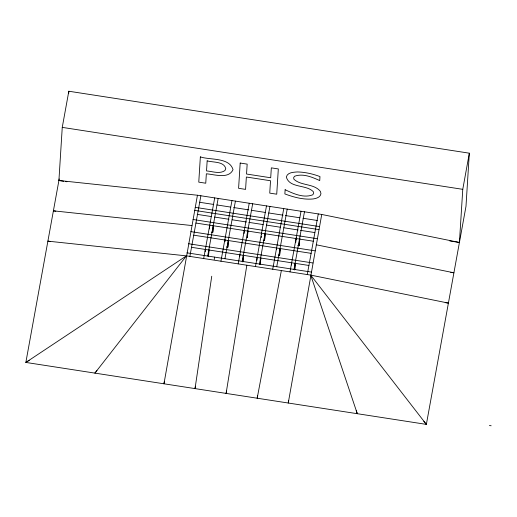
<?xml version="1.0" encoding="UTF-8"?>
<svg xmlns="http://www.w3.org/2000/svg" width="517" height="517" viewBox="0 0 517 517"><rect width="100%" height="100%" fill="white"/><g stroke="black" fill="none" stroke-linecap="round" stroke-linejoin="round"><path stroke-width="0.78" d="M63.701 181.247L58.912 180.504L62.253 127.376L68.826 91.231L469.333 153.187L465.991 206.322L426.363 424.386L25.85 362.43L59.196 178.934M68.671 93.642L68.826 91.231M205.191 251.663L205.333 249.446M209.508 228.882L209.74 225.192M208.784 249.982L208.37 256.619L209.152 249.898M211.395 232.152L212.778 232.366L213.191 225.722M213.56 225.645L212.778 232.366M224.708 241.465L224.798 239.991M225.069 241.381L225.166 239.907M226.452 246.952L227.835 247.165L228.255 240.521M228.617 240.444L227.835 247.165M239.765 256.264L239.862 254.784M244.082 233.484L244.27 230.53M243.313 255.32L242.893 261.964L243.675 255.243M247.721 231.067L247.3 237.704L248.082 230.983M256.936 260.406L257.123 257.46M261.253 237.626L261.344 236.153M261.44 234.679L261.531 233.199M260.574 257.989L260.154 264.633L260.943 257.912M263.185 240.166L264.568 240.379L264.982 233.736M265.35 233.658L264.568 240.379M276.498 249.478L276.589 247.998M278.243 254.965L279.626 255.178L280.046 248.535M280.408 248.457L279.626 255.178M291.51 265.014L291.653 262.798M295.827 242.234L296.06 238.544M296.377 239.203L296.467 237.723M295.104 263.334L294.684 269.977L295.465 263.25M297.714 245.504L299.091 245.717L299.511 239.074M299.925 238.259L299.091 245.717M449.842 240.987L459.419 242.467L462.767 189.332L469.333 153.187M211.744 276.24L195.032 388.603L195.394 386.212M214.232 259.502L214.587 257.111M246.835 265.221L226.103 393.411L226.536 391.033M459.419 242.467L321.736 214.458L197.436 195.232L163.96 383.795L164.387 381.417M189.868 256.406L200.887 195.762M203.679 258.539L214.697 197.901M207.685 256.044L218.155 198.438M220.94 261.214L231.965 200.57M224.947 258.713L235.416 201.107M238.208 263.883L249.226 203.246M242.208 261.382L252.677 203.776M255.469 266.552L266.488 205.915M259.476 264.058L269.945 206.445M272.73 269.221L283.755 208.584M276.737 266.727L287.206 209.12M289.998 271.897L301.017 211.253M293.999 269.396L304.468 211.789M307.26 274.566L318.278 213.928M321.736 214.458L288.253 403.021L288.686 400.643M281.364 270.559L257.182 398.213L257.647 395.841M96.95 370.624L94.902 373.112L186.417 255.87L310.711 275.102L448.401 303.104L445.208 302.613M29.275 360.291L25.85 362.43L186.417 255.87L47.894 241.148L50.285 241.517M58.912 180.504L197.436 195.232M191.923 225.548L53.4 210.826L55.797 211.195M62.253 127.376L462.767 189.332M65.297 181.493L66.893 181.738M199.407 202.244L213.754 204.461M216.94 204.952L230.485 207.052M233.671 207.543L248.806 209.883M251.197 210.251L265.544 212.474M268.73 212.965L283.07 215.182M285.462 215.557L299.802 217.773M302.988 218.264L317.328 220.488M195.232 207.356L319.532 226.588M194.683 210.393L318.976 229.619M197.197 214.368L211.505 216.584M214.684 217.075L228.992 219.286M232.172 219.777L246.48 221.993M248.864 222.362L263.172 224.578M266.352 225.069L280.66 227.28M283.839 227.771L298.147 229.987M300.532 230.356L314.834 232.566M193.028 219.486L317.322 238.718M195.93 223.053L313.321 241.213M190.825 231.616L315.118 250.842M450.721 272.291L453.913 272.789L316.223 244.78M193.726 235.183L311.118 253.343M188.621 243.746L312.914 262.972M191.523 247.307L308.914 265.467M186.967 252.839L311.266 272.065M489.425 425.504L491.15 425.769M423.817 421.258L426.363 424.386L310.711 275.102L357.305 413.703L356.226 410.672M200.357 156.877L198.767 182.139L205.753 183.218L206.348 173.802C214.432 174.391 228.753 179.373 233.038 169.628C229.277 157.065 209.837 160.244 200.357 156.877M207.162 160.845L206.522 170.94C212.461 171.353 219.531 174.319 224.927 170.578L225.767 168.587C223.867 161.123 212.978 162.635 207.162 160.845M240.185 163.042L238.595 188.298L245.581 189.384L246.357 177.014L270.52 180.75L269.745 193.119L276.731 194.198L278.32 168.936L271.335 167.857L270.708 177.764L246.544 174.029L247.171 164.122L240.185 163.042M285.132 189.726L284.867 193.933C293.83 197.242 303.46 199.885 313.095 198.961C316.197 198.509 320.353 197.384 320.96 193.778L320.469 191.51C314.058 183.289 301.262 186.049 293.96 179.296L293.611 177.783L294.464 176.284C302.859 173.137 312.074 177.079 319.726 180.588L319.978 176.568C312.753 173.886 305.108 172.109 297.378 171.948C293.514 172.232 287.407 172.342 286.321 177.014C289.52 188.408 306.29 184.285 313.36 191.749L313.657 193.184L312.811 194.78C303.686 198.45 293.391 193.604 285.132 189.726"/></g></svg>
